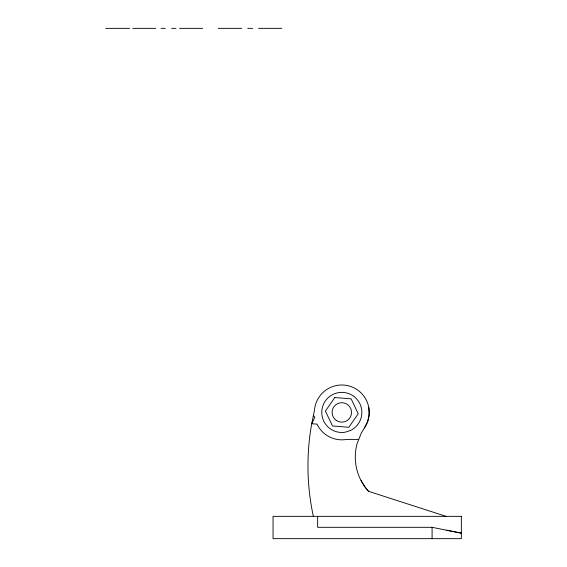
<?xml version="1.0" encoding="UTF-8"?>
<svg xmlns="http://www.w3.org/2000/svg" width="567" height="567" viewBox="0 0 567 567"><rect width="100%" height="100%" fill="white"/><g stroke="black" fill="none" stroke-linecap="round" stroke-linejoin="round"><path stroke-width="0.85" d="M446.073 516.346L368.507 491.306A50.995 50.995 0 0 1 357.139 443.451L361.385 432.883L364.361 428.028A27.422 27.422 0 0 0 351.065 386.595A27.422 27.422 0 0 0 314.487 410.168L311.708 423.733A238.742 238.742 0 0 0 313.353 516.346M364.361 428.028L367.636 421.657L369.145 414.661L368.798 407.51M105.653 28.35L129.659 28.35M132.699 28.35L155.741 28.35M161.063 28.35L165.302 28.35M171.659 28.35L175.976 28.35M179.526 28.35L202.66 28.35M218.302 28.35L241.627 28.35M247.751 28.35L252.669 28.35M258.538 28.35L281.813 28.35M358.514 439.397L346.721 439.397A27.422 27.422 0 0 1 317.024 424.13L311.708 423.733L314.834 417.319L313.353 415.42M459.66 532.831L461.347 533.164L432.089 527.317L317.648 527.317L317.648 516.346M446.718 530.237L458.76 532.647M368.507 491.306L364.921 486.876L361.08 480.511M432.089 527.317L432.089 538.65M334.785 397.538L325.415 411.068L332.446 425.937L348.847 427.291L358.216 413.761L351.186 398.884L334.785 397.538M350.385 430.537L345.402 432.139A20.043 20.043 0 0 1 322.425 407.326A20.043 20.043 0 0 1 354.623 396.992A20.043 20.043 0 0 1 350.385 430.537M461.347 516.346L273.046 516.346L273.046 538.65L461.347 538.65L461.347 516.346M336.281 420.409A9.724 9.724 0 0 0 351.505 413.208A9.724 9.724 0 0 0 337.663 403.626A9.724 9.724 0 0 0 336.281 420.409"/></g></svg>
